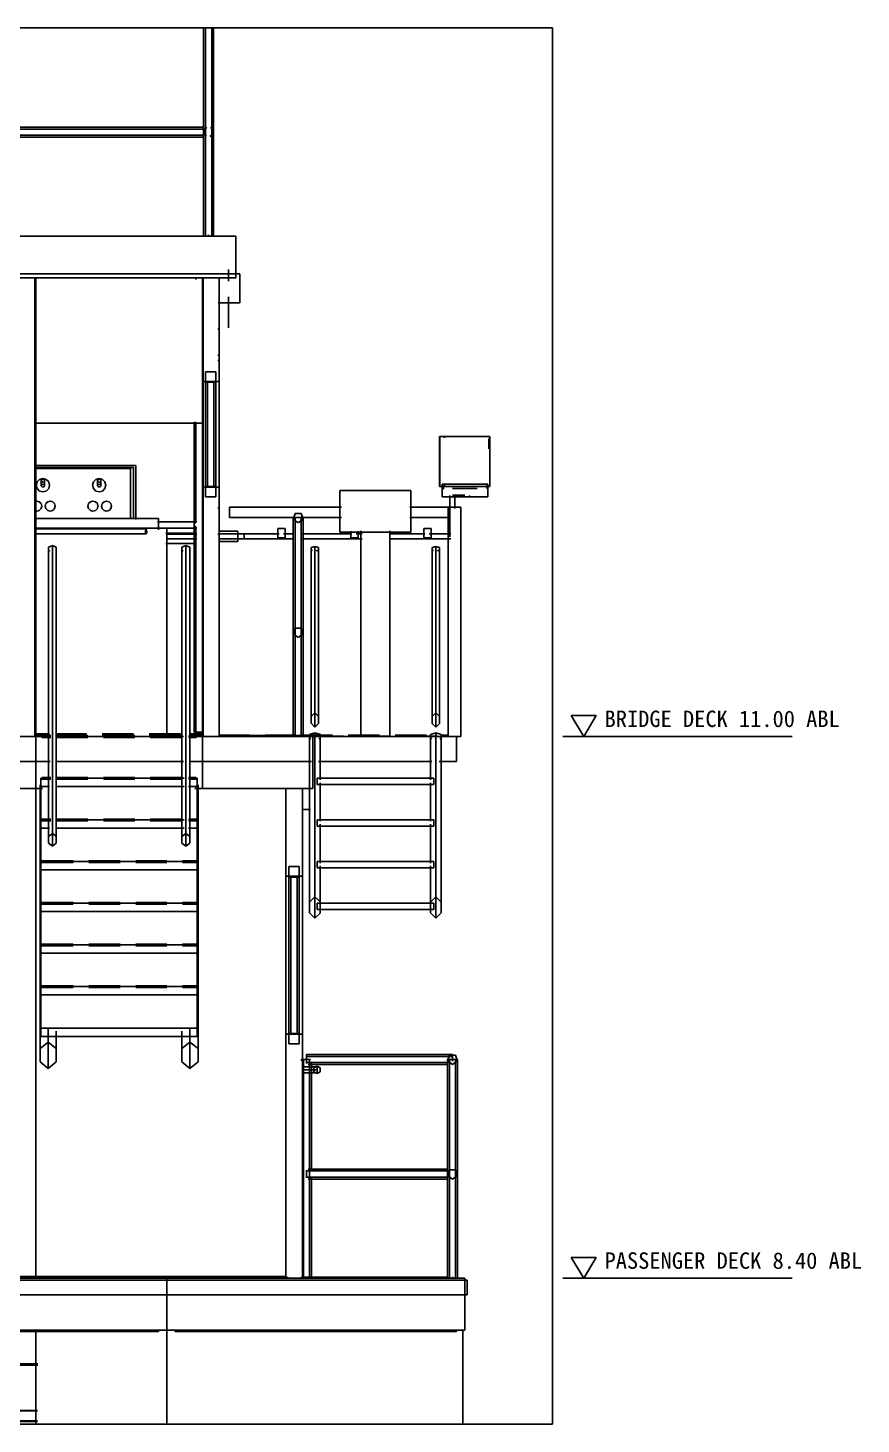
# Model space of a CAD drawing. Extents: x 5 to 836, y 5 to 589.
# Drawn here: x 545.7 to 625.6, y 174 to 308 of the extents above; entities that cross this region are included whole.
import ezdxf

# ---------------------------------------------------------------- set-up
doc = ezdxf.new("R2010")
doc.units = 0
doc.linetypes.add('DASHED', pattern=[4.5, 3, -1.5])
for name, color, linetype in [('CUT', 7, 'CONTINUOUS'), ('DETAIL', 8, 'CONTINUOUS'), ('DIM', 3, 'CONTINUOUS'), ('MARKING', 4, 'DASHED'), ('OUTLINE', 7, 'CONTINUOUS'), ('TEXT', 7, 'CONTINUOUS'), ('THIN', 7, 'CONTINUOUS')]:
    doc.layers.add(name, color=color, linetype=linetype)

msp = doc.modelspace()

# ---------------------------------------------------------------- linework, layer by layer
at = {"layer": 'CUT'}
for p, q in [((442.4, 288), (565.6, 288)), ((565.6, 284), (565.6, 288)), ((442.4, 284), (565.6, 284)), ((546.4, 188), (546.4, 284)), ((562.4, 274.08), (562.4, 284)), ((564, 274.08), (564, 284)), ((562.7, 274), (562.7, 275)), ((562.7, 275), (563.7, 275)), ((563.7, 274), (563.7, 275)), ((562.4, 274.08), (564, 274.08)), ((562.7, 274), (563.7, 274)), ((562.9, 264), (562.9, 274)), ((563.5, 264), (563.5, 274)), ((562.7, 264), (563.7, 264)), ((562.7, 263), (562.7, 264)), ((563.7, 263), (563.7, 264)), ((562.4, 235), (562.4, 263.92)), ((562.4, 263.92), (564, 263.92)), ((562.7, 263), (563.7, 263)), ((564, 240), (564, 263.92)), ((571.12, 260.85), (571.3, 261.37)), ((571.31, 261.4), (571.86, 261.4)), ((571.89, 261.4), (572.07, 260.88)), ((571.15, 260.83), (571.6, 260.5)), ((571.63, 260.52), (572.08, 260.85)), ((571.12, 249.85), (571.3, 250.37)), ((571.15, 249.83), (571.6, 249.5)), ((571.31, 250.4), (571.86, 250.4)), ((571.63, 249.52), (572.08, 249.85)), ((571.89, 250.4), (572.07, 249.88)), ((572.85, 241.92), (573.2, 242.26)), ((572.85, 241.24), (572.85, 241.92)), ((572.86, 241.24), (573.2, 240.9)), ((573.2, 242.26), (573.55, 241.92)), ((573.2, 240.9), (573.55, 241.24)), ((573.55, 241.24), (573.55, 241.92)), ((584.45, 241.92), (584.8, 242.26)), ((584.45, 241.24), (584.45, 241.92)), ((584.46, 241.24), (584.8, 240.9)), ((584.8, 242.26), (585.15, 241.92)), ((584.8, 240.9), (585.15, 241.24)), ((585.15, 241.24), (585.15, 241.92)), ((435, 240), (546.4, 240)), ((562.4, 240), (573, 240)), ((564, 240.1), (572.8, 240.1)), ((564, 240.02), (572.8, 240.02)), ((572.8, 240.02), (572.8, 240.1)), ((573, 235), (573, 240)), ((435, 235), (546.4, 235)), ((562.4, 235), (573, 235)), ((570.4, 188), (570.4, 235)), ((572, 188), (572, 235)), ((547.62, 230.38), (548, 230.68)), ((548, 230.68), (548.39, 230.38)), ((560.42, 230.38), (560.8, 230.68)), ((560.8, 230.68), (561.19, 230.38)), ((547.62, 229.77), (547.62, 230.38)), ((547.62, 229.77), (548, 229.46)), ((548, 229.46), (548.38, 229.77)), ((548.38, 229.77), (548.38, 230.38)), ((560.42, 229.77), (560.42, 230.38)), ((560.42, 229.77), (560.8, 229.46)), ((560.8, 229.46), (561.18, 229.77)), ((561.18, 229.77), (561.18, 230.38)), ((570.7, 227.5), (571.7, 227.5)), ((570.7, 210.5), (570.7, 227.5)), ((571.7, 210.5), (571.7, 227.5)), ((572.68, 224.09), (573.2, 224.6)), ((572.68, 223.07), (572.68, 224.09)), ((573.2, 224.6), (573.56, 224.24)), ((573.4, 224), (584.6, 224)), ((573.4, 223.4), (573.4, 224)), ((573.56, 224.24), (573.72, 224.09)), ((573.71, 223.07), (573.71, 224.09)), ((584.28, 224.09), (584.8, 224.6)), ((584.28, 223.07), (584.28, 224.09)), ((584.6, 223.4), (584.6, 224)), ((584.8, 224.6), (585.32, 224.09)), ((585.32, 223.07), (585.32, 224.09)), ((572.68, 223.07), (573.2, 222.56)), ((573.2, 222.56), (573.72, 223.07)), ((573.4, 223.4), (584.6, 223.4)), ((584.28, 223.07), (584.8, 222.56)), ((584.8, 222.56), (585.32, 223.07)), ((546.9, 211.2), (546.9, 212)), ((546.9, 212), (561.9, 212)), ((561.9, 211.2), (561.9, 212)), ((546.82, 210.04), (547.6, 210.67)), ((546.9, 211.2), (561.9, 211.2)), ((547.6, 210.67), (548.38, 210.04)), ((560.42, 210.04), (561.2, 210.67)), ((561.2, 210.67), (561.98, 210.04)), ((570.7, 210.5), (571.7, 210.5)), ((546.82, 208.76), (546.82, 210.04)), ((548.38, 208.76), (548.38, 210.04)), ((560.42, 208.76), (560.42, 210.04)), ((561.98, 208.76), (561.98, 210.04)), ((585.92, 208.85), (586.11, 209.4)), ((586.11, 209.4), (586.69, 209.4)), ((586.69, 209.4), (586.88, 208.85)), ((546.82, 208.76), (547.6, 208.13)), ((547.6, 208.13), (548.38, 208.76)), ((560.42, 208.76), (561.2, 208.13)), ((561.2, 208.13), (561.98, 208.76)), ((572, 208.28), (573.4, 208.28)), ((572, 207.72), (573.4, 207.72)), ((573.09, 208.18), (573.4, 208.36)), ((573.09, 207.82), (573.09, 208.18)), ((573.09, 207.82), (573.4, 207.64)), ((573.4, 208.36), (573.71, 208.18)), ((573.4, 207.72), (573.4, 208.28)), ((573.4, 207.64), (573.71, 207.82)), ((573.71, 207.82), (573.71, 208.18)), ((585.92, 208.85), (586.4, 208.5)), ((586.4, 208.5), (586.88, 208.85)), ((585.92, 197.85), (586.11, 198.4)), ((586.11, 198.4), (586.69, 198.4)), ((586.69, 198.4), (586.88, 197.85)), ((585.92, 197.85), (586.4, 197.5)), ((586.4, 197.5), (586.88, 197.85)), ((420.4, 188), (587.6, 188)), ((437.6, 188.16), (570.4, 188.16)), ((437.6, 188.06), (570.4, 188.06)), ((559, 174), (559, 188)), ((572, 188.1), (586, 188.1)), ((586, 188), (586, 188.07)), ((587.6, 183), (587.6, 188)), ((420.4, 183), (587.6, 183)), ((449.8, 182.9), (558.2, 182.9)), ((558.2, 182.9), (558.2, 182.98)), ((559.8, 182.93), (559.8, 183)), ((559.8, 182.9), (586.8, 182.9)), ((586.8, 182.9), (586.8, 182.97)), ((587.4, 174), (587.4, 183))]:
    msp.add_line(p, q, dxfattribs=at)
at = {"layer": 'DETAIL'}
for p, q in [((562.52, 288), (562.52, 308)), ((562.71, 288), (562.71, 308)), ((563.29, 288), (563.29, 308)), ((563.48, 288), (563.48, 308)), ((538.36, 297.71), (562.58, 297.71)), ((538.5, 298.29), (562.58, 298.29)), ((539.48, 298.48), (562.58, 298.48)), ((539.48, 297.52), (562.58, 297.52)), ((562.52, 297.85), (562.71, 298.4)), ((562.52, 297.85), (562.81, 297.64)), ((562.71, 298.4), (562.82, 298.4)), ((563.1, 297.57), (563.48, 297.85)), ((563.18, 298.4), (563.29, 298.4)), ((563.29, 298.4), (563.48, 297.85)), ((563, 288), (563, 288.14)), ((442.4, 288), (565.6, 288)), ((565.6, 284.28), (565.6, 288)), ((442, 284.4), (566, 284.4)), ((566, 281.6), (566, 284.4)), ((444, 284), (564, 284)), ((546.32, 240), (546.32, 284)), ((546.4, 235), (546.4, 284)), ((561.78, 283.86), (561.78, 284)), ((562.4, 235), (562.4, 284)), ((562.48, 240), (562.48, 284)), ((564, 240), (564, 284)), ((563.9, 281.6), (566, 281.6)), ((563.87, 279.08), (564, 279.08)), ((563.87, 276.58), (564, 276.58)), ((563.87, 276.08), (564, 276.08)), ((562.7, 275), (563.7, 275)), ((562.71, 263), (562.71, 275)), ((563.7, 263), (563.7, 275)), ((562.4, 274.08), (564, 274.08)), ((562.7, 274), (563.7, 274)), ((562.9, 264), (562.9, 274)), ((563.5, 264), (563.5, 274)), ((546.32, 270.08), (562.48, 270.08)), ((561.6, 240.4), (561.6, 270.16)), ((561.7, 260.45), (561.7, 270.18)), ((561.78, 260.53), (561.78, 270.17)), ((585.15, 264), (585.15, 268.8)), ((585.15, 268.8), (590, 268.8)), ((585.2, 264), (585.2, 268.8)), ((585.65, 268.66), (585.65, 268.8)), ((590, 264), (590, 268.8)), ((546.32, 265.8), (555.8, 265.8)), ((546.39, 266), (556, 266)), ((555.8, 260.87), (555.8, 265.8)), ((556, 260.82), (556, 266)), ((546.46, 264.1), (546.55, 264.42)), ((546.46, 264.1), (546.55, 263.78)), ((546.55, 264.42), (546.78, 264.65)), ((546.78, 264.65), (547.1, 264.74)), ((546.94, 264.56), (546.99, 264.66)), ((546.94, 264.56), (546.99, 264.45)), ((546.94, 264.08), (546.99, 264.18)), ((546.94, 264.08), (546.99, 263.98)), ((546.99, 264.66), (547.1, 264.7)), ((546.99, 264.45), (547.1, 264.41)), ((546.99, 264.18), (547.1, 264.22)), ((546.99, 263.98), (547.1, 263.93)), ((547.1, 264.74), (547.42, 264.65)), ((547.1, 264.7), (547.21, 264.66)), ((547.1, 264.41), (547.21, 264.45)), ((547.1, 264.22), (547.21, 264.18)), ((547.1, 263.93), (547.21, 263.98)), ((547.21, 264.66), (547.26, 264.56)), ((547.21, 264.45), (547.26, 264.56)), ((547.21, 264.18), (547.26, 264.08)), ((547.21, 263.98), (547.26, 264.08)), ((547.42, 264.65), (547.65, 264.42)), ((547.65, 263.78), (547.74, 264.1)), ((547.66, 264.42), (547.74, 264.1)), ((551.86, 264.1), (551.95, 264.42)), ((551.86, 264.1), (551.95, 263.78)), ((551.95, 264.42), (552.18, 264.65)), ((552.18, 264.65), (552.5, 264.74)), ((552.34, 264.56), (552.39, 264.66)), ((552.34, 264.56), (552.39, 264.45)), ((552.34, 264.08), (552.39, 264.18)), ((552.34, 264.08), (552.39, 263.98)), ((552.39, 264.66), (552.5, 264.7)), ((552.39, 264.45), (552.5, 264.41)), ((552.39, 264.18), (552.5, 264.22)), ((552.39, 263.98), (552.5, 263.93)), ((552.5, 264.74), (552.82, 264.65)), ((552.5, 264.7), (552.61, 264.66)), ((552.5, 264.41), (552.61, 264.45)), ((552.5, 264.22), (552.61, 264.18)), ((552.5, 263.93), (552.61, 263.98)), ((552.61, 264.66), (552.66, 264.56)), ((552.61, 264.45), (552.66, 264.56)), ((552.61, 264.18), (552.66, 264.08)), ((552.61, 263.98), (552.66, 264.08)), ((552.82, 264.65), (553.05, 264.42)), ((553.05, 264.42), (553.14, 264.1)), ((553.05, 263.78), (553.14, 264.1)), ((562.7, 264), (563.7, 264)), ((585.15, 264), (590, 264)), ((585.4, 263), (585.4, 264.2)), ((585.4, 264.2), (589.8, 264.2)), ((585.65, 264), (585.65, 264.14)), ((589.8, 263), (589.8, 264.2)), ((546.55, 263.78), (546.78, 263.55)), ((546.78, 263.55), (547.1, 263.46)), ((547.1, 263.46), (547.42, 263.55)), ((547.42, 263.55), (547.65, 263.78)), ((551.95, 263.78), (552.18, 263.55)), ((552.18, 263.55), (552.5, 263.46)), ((552.5, 263.46), (552.82, 263.55)), ((552.82, 263.55), (553.05, 263.78)), ((562.4, 263.92), (564, 263.92)), ((562.7, 263), (563.7, 263)), ((575.6, 263.6), (582.4, 263.6)), ((575.6, 259.6), (575.6, 263.6)), ((582.4, 259.6), (582.4, 263.6)), ((585.4, 263), (589.8, 263)), ((585.5, 263.8), (585.59, 263.8)), ((586.42, 263.8), (588.78, 263.8)), ((546.38, 262.55), (546.5, 262.58)), ((546.38, 261.65), (546.5, 261.62)), ((546.5, 262.58), (546.74, 262.52)), ((546.5, 261.62), (546.74, 261.68)), ((546.74, 262.52), (546.92, 262.34)), ((546.74, 261.68), (546.92, 261.86)), ((546.92, 262.34), (546.98, 262.1)), ((546.92, 261.86), (546.98, 262.1)), ((547.32, 262.1), (547.38, 262.34)), ((547.32, 262.1), (547.38, 261.86)), ((547.38, 262.34), (547.56, 262.52)), ((547.38, 261.86), (547.56, 261.68)), ((547.56, 262.52), (547.8, 262.58)), ((547.56, 261.68), (547.8, 261.62)), ((547.8, 262.58), (548.04, 262.52)), ((547.8, 261.62), (548.04, 261.68)), ((548.04, 262.52), (548.22, 262.34)), ((548.04, 261.68), (548.22, 261.86)), ((548.22, 262.34), (548.28, 262.1)), ((548.22, 261.86), (548.28, 262.1)), ((551.42, 262.1), (551.48, 262.34)), ((551.42, 262.1), (551.48, 261.86)), ((551.48, 262.34), (551.66, 262.52)), ((551.48, 261.86), (551.66, 261.68)), ((551.66, 262.52), (551.9, 262.58)), ((551.66, 261.68), (551.9, 261.62)), ((551.9, 262.58), (552.14, 262.52)), ((551.9, 261.62), (552.14, 261.68)), ((552.14, 262.52), (552.32, 262.34)), ((552.14, 261.68), (552.32, 261.86)), ((552.32, 262.34), (552.38, 262.1)), ((552.32, 261.86), (552.38, 262.1)), ((552.72, 262.1), (552.78, 262.34)), ((552.72, 262.1), (552.78, 261.86)), ((552.78, 262.34), (552.96, 262.52)), ((552.78, 261.86), (552.96, 261.68)), ((552.96, 262.52), (553.2, 262.58)), ((552.96, 261.68), (553.2, 261.62)), ((553.2, 262.58), (553.44, 262.52)), ((553.2, 261.62), (553.44, 261.68)), ((553.44, 262.52), (553.62, 262.34)), ((553.44, 261.68), (553.62, 261.86)), ((553.62, 262.34), (553.68, 262.1)), ((553.62, 261.86), (553.68, 262.1)), ((562.4, 261.92), (562.53, 261.92)), ((563.87, 261.92), (564, 261.92)), ((565, 262), (575.75, 262)), ((565, 261), (565, 262)), ((571.12, 260.85), (571.31, 261.4)), ((571.31, 261.4), (571.89, 261.4)), ((571.89, 261.4), (572.08, 260.85)), ((582.31, 262), (587.2, 262)), ((586, 240), (586, 262)), ((587.2, 240), (587.2, 262)), ((546.26, 260), (561.86, 260)), ((546.31, 260.9), (558.2, 260.9)), ((558.08, 260.6), (561.86, 260.6)), ((558.2, 259.83), (558.2, 260.9)), ((559, 240), (559, 260)), ((561.7, 258.5), (561.7, 260.2)), ((561.78, 240), (561.78, 260.11)), ((565, 261), (575.75, 261)), ((571.12, 240), (571.12, 261)), ((571.12, 260.85), (571.41, 260.64)), ((571.31, 240), (571.31, 261)), ((571.7, 260.57), (572.08, 260.85)), ((571.89, 240), (571.89, 261)), ((572.08, 240), (572.08, 261)), ((582.31, 261), (586.22, 261)), ((556.94, 259.74), (556.97, 259.89)), ((556.94, 259.74), (556.95, 259.56)), ((556.95, 259.56), (556.99, 259.45)), ((556.97, 259.89), (557.01, 259.91)), ((556.99, 259.45), (557.03, 259.47)), ((557.01, 259.91), (557.05, 259.8)), ((557.03, 259.47), (557.06, 259.62)), ((557.05, 259.8), (557.06, 259.62)), ((558.9, 259.5), (561.7, 259.5)), ((559, 259.42), (561.78, 259.42)), ((561.76, 259.2), (561.79, 259.32)), ((561.76, 259.2), (561.79, 259.08)), ((563.87, 259.42), (564, 259.42)), ((565.8, 258.7), (565.8, 259.7)), ((566.4, 258.96), (566.4, 259.44)), ((569.65, 259.05), (569.65, 259.95)), ((569.65, 259.95), (570.35, 259.95)), ((569.65, 259.05), (570.35, 259.05)), ((570.35, 259.05), (570.35, 259.95)), ((575.6, 259.6), (582.4, 259.6)), ((576.65, 259.05), (576.65, 259.69)), ((576.65, 259.05), (577.35, 259.05)), ((577.35, 259.05), (577.35, 259.69)), ((577.6, 240), (577.6, 259.72)), ((580.4, 240), (580.4, 259.72)), ((583.65, 259.95), (584.35, 259.95)), ((583.65, 259.05), (583.65, 259.95)), ((583.65, 259.05), (584.35, 259.05)), ((584.35, 259.05), (584.35, 259.95)), ((586.16, 259.2), (586.19, 259.26)), ((586.16, 259.2), (586.19, 259.14)), ((547.62, 258.16), (548, 258.32)), ((547.62, 229.77), (547.62, 258.16)), ((547.62, 257.84), (547.75, 257.79)), ((548, 229.46), (548, 258.32)), ((548, 258.32), (548.38, 258.16)), ((548.38, 229.77), (548.38, 258.16)), ((558.9, 258.5), (561.82, 258.5)), ((560.42, 258.16), (560.8, 258.32)), ((560.42, 229.77), (560.42, 258.16)), ((560.42, 257.84), (560.55, 257.79)), ((560.8, 229.46), (560.8, 258.32)), ((560.8, 258.32), (561.18, 258.16)), ((561.18, 229.77), (561.18, 258.16)), ((572.85, 258.12), (573.2, 258.24)), ((572.85, 241.24), (572.85, 258.12)), ((572.85, 257.88), (572.97, 257.84)), ((573.2, 240.9), (573.2, 258.24)), ((573.2, 258.24), (573.55, 258.12)), ((573.32, 257.8), (573.55, 257.88)), ((573.55, 241.24), (573.55, 258.12)), ((584.45, 258.12), (584.8, 258.24)), ((584.45, 241.24), (584.45, 258.12)), ((584.45, 257.88), (584.57, 257.84)), ((584.8, 240.9), (584.8, 258.24)), ((584.8, 258.24), (585.15, 258.12)), ((584.92, 257.8), (585.15, 257.88)), ((585.15, 241.24), (585.15, 258.12)), ((571.12, 249.85), (571.31, 250.4)), ((571.12, 249.85), (571.41, 249.64)), ((571.31, 250.4), (571.42, 250.4)), ((571.7, 249.57), (572.08, 249.85)), ((571.78, 250.4), (571.89, 250.4)), ((571.89, 250.4), (572.08, 249.85)), ((420.8, 240), (547.81, 240)), ((548.35, 240), (560.59, 240)), ((561.08, 240), (587.2, 240)), ((561.6, 240.4), (562.4, 240.4)), ((571.6, 240), (571.6, 240.14)), ((572.68, 240.18), (573.2, 240.35)), ((572.68, 223.07), (572.68, 240.18)), ((573.2, 222.56), (573.2, 240.35)), ((573.2, 240.35), (573.72, 240.18)), ((573.71, 235.84), (573.71, 240.18)), ((584.28, 240.18), (584.8, 240.35)), ((584.28, 235.84), (584.28, 240.18)), ((584.8, 222.56), (584.8, 240.35)), ((584.8, 240.35), (585.32, 240.18)), ((585.32, 223.07), (585.32, 240.18)), ((586.8, 237.6), (586.8, 240)), ((572.68, 239.82), (572.81, 239.78)), ((573.59, 239.78), (573.72, 239.82)), ((584.28, 239.82), (584.41, 239.78)), ((585.19, 239.78), (585.32, 239.82)), ((435.19, 237.6), (547.79, 237.6)), ((548.35, 237.6), (560.59, 237.6)), ((561.15, 237.6), (572.86, 237.6)), ((573.55, 237.6), (584.43, 237.6)), ((585.13, 237.6), (586.8, 237.6)), ((546.9, 211.2), (546.9, 236)), ((546.9, 236), (547.73, 236)), ((547.6, 235.82), (547.6, 235.96)), ((548.29, 236), (560.65, 236)), ((561.07, 236), (561.9, 236)), ((561.2, 235.82), (561.2, 235.96)), ((561.9, 211.2), (561.9, 236)), ((573.4, 236), (584.6, 236)), ((573.4, 235.4), (573.4, 236)), ((584.6, 235.4), (584.6, 236)), ((435.14, 235), (547.04, 235)), ((546.82, 208.76), (546.82, 235.36)), ((546.9, 235.2), (547.73, 235.2)), ((548.29, 235.2), (560.65, 235.2)), ((561.07, 235.2), (561.9, 235.2)), ((561.66, 235), (572.86, 235)), ((561.98, 208.76), (561.98, 235.36)), ((570.4, 188), (570.4, 235)), ((572, 188), (572, 235)), ((573.4, 235.4), (584.6, 235.4)), ((573.71, 231.87), (573.71, 235.56)), ((584.28, 231.87), (584.28, 235.56)), ((546.9, 232), (547.73, 232)), ((548.29, 232), (560.65, 232)), ((561.07, 232), (561.9, 232)), ((571.94, 233), (572.78, 233)), ((573.4, 232), (584.6, 232)), ((573.4, 231.4), (573.4, 232)), ((584.6, 231.4), (584.6, 232)), ((546.9, 231.2), (547.73, 231.2)), ((548.29, 231.2), (560.65, 231.2)), ((561.07, 231.2), (561.9, 231.2)), ((573.4, 231.4), (584.6, 231.4)), ((573.71, 227.82), (573.71, 231.59)), ((584.28, 227.82), (584.28, 231.59)), ((546.9, 228), (561.9, 228)), ((573.4, 228), (584.6, 228)), ((573.4, 227.4), (573.4, 228)), ((584.6, 227.4), (584.6, 228)), ((546.9, 227.2), (561.9, 227.2)), ((570.4, 226.58), (572, 226.58)), ((570.7, 227.5), (571.7, 227.5)), ((570.7, 210.5), (570.7, 227.5)), ((570.7, 226.5), (571.7, 226.5)), ((570.9, 211.5), (570.9, 226.5)), ((571.5, 211.5), (571.5, 226.5)), ((571.7, 210.5), (571.7, 227.5)), ((573.4, 227.4), (584.6, 227.4)), ((573.71, 223.07), (573.71, 227.59)), ((584.28, 223.07), (584.28, 227.59)), ((546.9, 224), (561.9, 224)), ((573.54, 224), (584.46, 224)), ((546.9, 223.2), (561.9, 223.2)), ((573.54, 223.4), (584.46, 223.4)), ((546.9, 220), (561.9, 220)), ((546.9, 219.2), (561.9, 219.2)), ((546.9, 216), (561.9, 216)), ((546.9, 215.2), (561.9, 215.2)), ((546.9, 212), (561.9, 212)), ((547.6, 208.13), (547.6, 212.07)), ((548.38, 208.76), (548.38, 211.72)), ((560.42, 208.76), (560.42, 211.72)), ((561.2, 208.13), (561.2, 212.07)), ((546.9, 211.2), (547.18, 211.2)), ((547.87, 211.2), (560.79, 211.2)), ((561.48, 211.2), (561.9, 211.2)), ((570.4, 211.42), (572, 211.42)), ((570.7, 211.5), (571.7, 211.5)), ((570.7, 210.5), (571.7, 210.5)), ((572.4, 209.48), (586.4, 209.48)), ((572.4, 208.62), (572.4, 209.48)), ((572.4, 209.29), (586.4, 209.29)), ((585.92, 208.85), (586.11, 209.4)), ((586.11, 209.4), (586.69, 209.4)), ((586.4, 208.82), (586.4, 209.48)), ((586.69, 209.4), (586.88, 208.85)), ((571.92, 209), (572.78, 209)), ((571.92, 208.86), (571.92, 209)), ((572, 208.28), (573.4, 208.28)), ((572, 208), (573.4, 208)), ((572, 207.72), (573.4, 207.72)), ((572.11, 188), (572.11, 209)), ((572.4, 208.71), (585.98, 208.71)), ((572.54, 208.52), (585.98, 208.52)), ((572.69, 188), (572.69, 209)), ((572.88, 198.29), (572.88, 208.72)), ((573.09, 208.18), (573.4, 208.36)), ((573.09, 207.82), (573.09, 208.18)), ((573.09, 207.82), (573.4, 207.64)), ((573.4, 208.36), (573.71, 208.18)), ((573.4, 207.72), (573.4, 208.28)), ((573.4, 207.64), (573.71, 207.82)), ((573.71, 207.82), (573.71, 208.18)), ((585.92, 209), (586.88, 209)), ((585.92, 188), (585.92, 209)), ((585.92, 208.85), (586.02, 208.78)), ((586.11, 188), (586.11, 209)), ((586.69, 188), (586.69, 209)), ((586.69, 208.71), (586.88, 208.85)), ((586.88, 188), (586.88, 209)), ((572.4, 197.62), (572.4, 198.38)), ((572.54, 198.48), (585.98, 198.48)), ((586.69, 198.4), (586.88, 197.85)), ((572.4, 198.29), (585.98, 198.29)), ((572.4, 197.71), (585.98, 197.71)), ((572.54, 197.52), (585.98, 197.52)), ((572.88, 188), (572.88, 197.74)), ((585.92, 197.85), (586.03, 198.18)), ((585.92, 197.85), (586.02, 197.78)), ((586.69, 197.71), (586.88, 197.85)), ((420.2, 187.8), (587.8, 187.8)), ((420.4, 188), (587.6, 188)), ((546.4, 188), (546.4, 188.14)), ((547.78, 188), (547.78, 188.14)), ((551.42, 188), (551.42, 188.14)), ((559, 174), (559, 188)), ((569.2, 188), (569.2, 188.14)), ((570.58, 188), (570.58, 188.14)), ((571.92, 188), (571.92, 188.14)), ((572.4, 188), (572.4, 188.14)), ((586.4, 188), (586.4, 188.14)), ((587.6, 183), (587.6, 188)), ((587.8, 186.4), (587.8, 187.8)), ((420.2, 186.4), (587.8, 186.4)), ((420.4, 183), (587.6, 183)), ((546.4, 174), (546.4, 182.99)), ((587.4, 174), (587.4, 183)), ((461.54, 179.77), (546.6, 179.77)), ((540.31, 179.65), (546.6, 179.65)), ((461.56, 175.3), (546.58, 175.3)), ((461.56, 175.26), (546.58, 175.26)), ((461.56, 174.31), (546.58, 174.31)), ((461.56, 174.26), (546.58, 174.26))]:
    msp.add_line(p, q, dxfattribs=at)
at = {"layer": 'DIM'}
for p, q in [((600.2, 242), (597.8, 242)), ((597.8, 242), (599, 240)), ((599, 240), (600.2, 242)), ((597, 240), (619, 240)), ((600.2, 190), (597.8, 190)), ((597.8, 190), (599, 188)), ((599, 188), (600.2, 190)), ((597, 188), (619, 188))]:
    msp.add_line(p, q, dxfattribs=at)
at = {"layer": 'MARKING'}
for p, q in [((564.9, 279.2), (564.9, 284.8)), ((546.34, 240.24), (547.73, 240.24)), ((546.34, 240.14), (547.73, 240.14)), ((546.4, 240.12), (547.79, 240.12)), ((546.4, 240.02), (546.4, 240.12)), ((546.4, 240.02), (547.79, 240.02)), ((547, 239.9), (547, 240.06)), ((547, 240.06), (547.84, 240.06)), ((547, 239.9), (547.84, 239.9)), ((548.29, 240.24), (560.58, 240.24)), ((548.29, 240.14), (560.58, 240.14)), ((548.35, 240.12), (560.59, 240.12)), ((548.35, 240.02), (560.59, 240.02)), ((548.4, 240.06), (560.54, 240.06)), ((548.4, 239.9), (560.54, 239.9)), ((561.1, 240.06), (561.8, 240.06)), ((561.1, 239.9), (561.8, 239.9)), ((561.14, 240.24), (562.4, 240.24)), ((561.14, 240.14), (562.4, 240.14)), ((561.15, 240.12), (562.54, 240.12)), ((561.15, 240.02), (562.54, 240.02)), ((561.8, 239.9), (561.8, 240.06)), ((562.4, 240.14), (562.4, 240.24)), ((562.4, 240.02), (562.4, 240.12)), ((563.94, 240.12), (571.2, 240.12)), ((563.94, 240.02), (586, 240.02)), ((564, 240.1), (572.8, 240.1)), ((564, 240.02), (564, 240.1)), ((571.9, 240.12), (586, 240.12)), ((572.8, 240.02), (572.8, 240.1)), ((586, 240.02), (586, 240.12)), ((547, 235.9), (547, 236.06)), ((547, 236.06), (547.84, 236.06)), ((547, 235.9), (547.84, 235.9)), ((548.4, 236.06), (560.54, 236.06)), ((548.4, 235.9), (560.54, 235.9)), ((561.1, 236.06), (561.8, 236.06)), ((561.1, 235.9), (561.8, 235.9)), ((561.8, 235.9), (561.8, 236.06)), ((547, 231.9), (547, 232.06)), ((547, 232.06), (547.84, 232.06)), ((547, 231.9), (547.84, 231.9)), ((548.4, 232.06), (560.54, 232.06)), ((548.4, 231.9), (560.54, 231.9)), ((561.1, 232.06), (561.8, 232.06)), ((561.1, 231.9), (561.8, 231.9)), ((561.8, 231.9), (561.8, 232.06)), ((547, 227.9), (547, 228.06)), ((547, 228.06), (561.8, 228.06)), ((547, 227.9), (561.8, 227.9)), ((561.8, 227.9), (561.8, 228.06)), ((547, 223.9), (547, 224.06)), ((547, 224.06), (561.8, 224.06)), ((547, 223.9), (561.8, 223.9)), ((561.8, 223.9), (561.8, 224.06)), ((547, 219.9), (547, 220.06)), ((547, 220.06), (561.8, 220.06)), ((547, 219.9), (561.8, 219.9)), ((561.8, 219.9), (561.8, 220.06)), ((547, 215.9), (547, 216.06)), ((547, 216.06), (561.8, 216.06)), ((547, 215.9), (561.8, 215.9)), ((561.8, 215.9), (561.8, 216.06)), ((437.6, 188.16), (570.4, 188.16)), ((437.6, 188.06), (570.4, 188.06)), ((570.4, 188.06), (570.4, 188.16)), ((572, 188.1), (586, 188.1)), ((572, 188), (572, 188.1)), ((572, 188), (586, 188)), ((586, 188), (586, 188.1)), ((449.8, 183), (558.2, 183)), ((449.8, 182.9), (558.2, 182.9)), ((558.2, 182.9), (558.2, 183)), ((559.8, 183), (586.8, 183)), ((559.8, 182.9), (559.8, 183)), ((559.8, 182.9), (586.8, 182.9)), ((586.8, 182.9), (586.8, 183))]:
    msp.add_line(p, q, dxfattribs=at)
at = {"layer": 'OUTLINE'}
for p, q in [((589.9, 267.6), (589.9, 268.6)), ((546.4, 265.7), (555.5, 265.7)), ((555.5, 260.84), (555.5, 265.7)), ((546.94, 264.08), (546.94, 264.56)), ((547.26, 264.08), (547.26, 264.56)), ((552.34, 264.08), (552.34, 264.56)), ((552.66, 264.08), (552.66, 264.56)), ((585.5, 263.8), (585.5, 264.08)), ((589.7, 263.8), (589.7, 264.08)), ((586.16, 259.2), (586.16, 263.12)), ((586.4, 263.16), (587.6, 263.16)), ((586.64, 261.86), (586.64, 263.12)), ((587.16, 263), (587.16, 263.13)), ((588.04, 263), (588.04, 263.13)), ((546.26, 259.44), (556.99, 259.44)), ((546.29, 259.91), (557.01, 259.91)), ((558.97, 259.44), (561.86, 259.44)), ((558.97, 258.96), (561.86, 258.96)), ((563.93, 259.44), (569.76, 259.44)), ((563.93, 258.96), (571.16, 258.96)), ((564, 259.7), (565.8, 259.7)), ((564, 258.7), (565.8, 258.7)), ((570.18, 259.44), (571.16, 259.44)), ((571.99, 259.44), (576.75, 259.44)), ((571.99, 258.96), (577.73, 258.96)), ((577.17, 259.44), (577.73, 259.44)), ((580.39, 259.44), (583.74, 259.44)), ((580.39, 258.96), (586.26, 258.96)), ((584.16, 259.44), (586.26, 259.44)), ((546.4, 174), (546.4, 182.99)), ((576.8, 182.86), (576.8, 183)), ((581.2, 182.86), (581.2, 183))]:
    msp.add_line(p, q, dxfattribs=at)
at = {"layer": 'THIN'}
for p, q in [((412, 308), (596, 308)), ((596, 308), (596, 174)), ((596, 174), (412, 174))]:
    msp.add_line(p, q, dxfattribs=at)

# ---------------------------------------------------------------- texts
at = {"layer": 'TEXT'}
for s, p in [('BRIDGE DECK 11.00 ABL', (601, 240.9)), ('PASSENGER DECK 8.40 ABL', (601, 188.9))]:
    msp.add_text(s, height=1.58, dxfattribs=at).set_placement(p)

doc.saveas('drawing.dxf')
